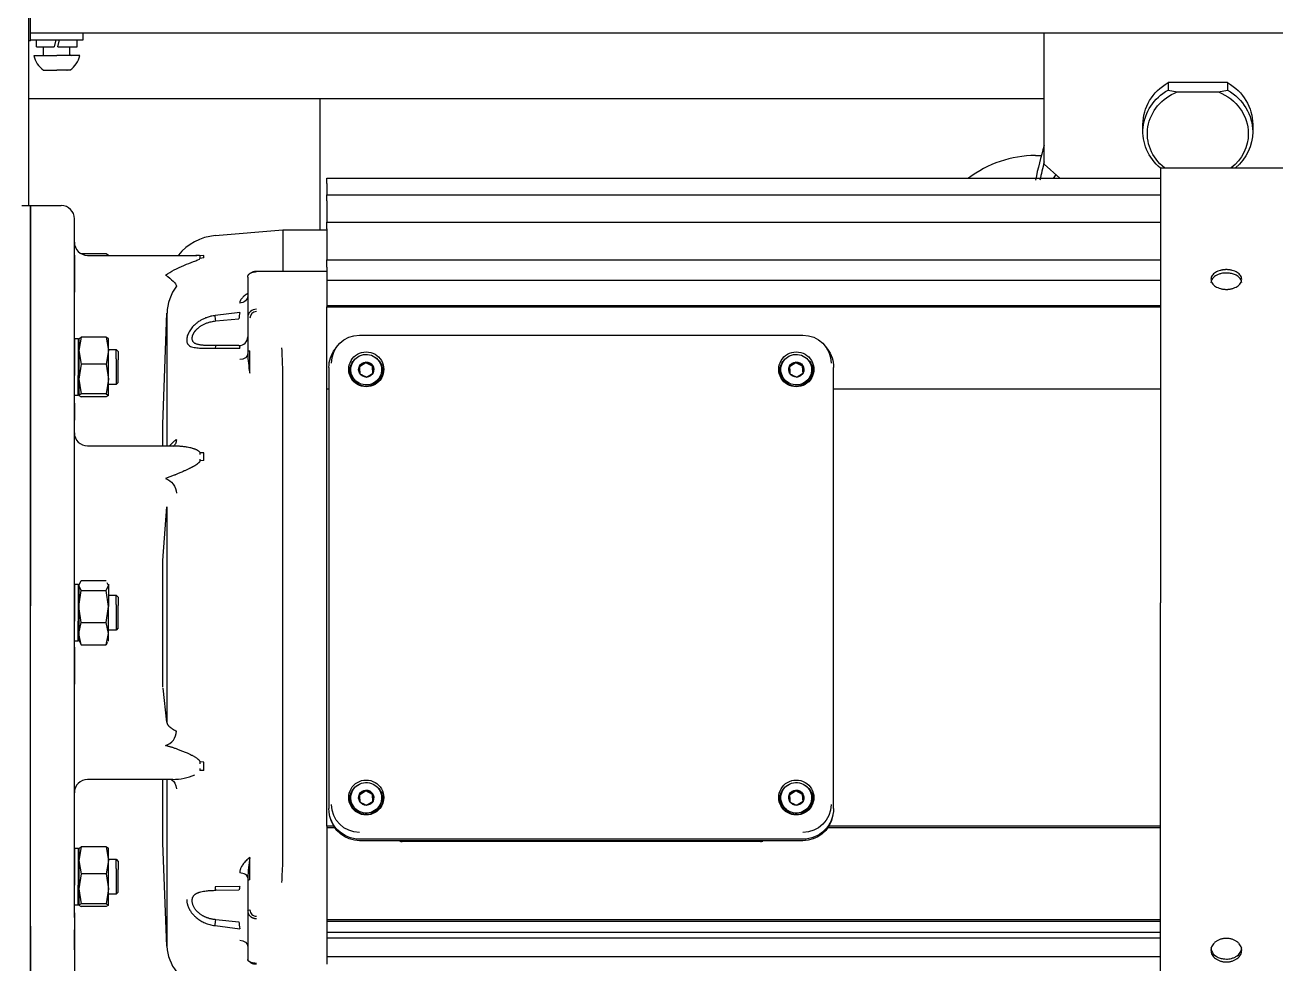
# Model space of a CAD drawing. Extents: x -599358 to 2865263, y -1062760 to 486533.
# Drawn here: x 1856124.1 to 1856572.1, y -666535 to -666198.5 of the extents above; entities that cross this region are included whole.
import ezdxf

# ---------------------------------------------------------------- set-up
doc = ezdxf.new("R2010")
doc.units = 0
for name, color, linetype in [('A-LIN-V', 9, 'Continuous'), ('EWHS5T6M-1', 7, 'Continuous'), ('EWHS5T6M-3', 7, 'Continuous'), ('FHSGH10105-主梁-06', 7, 'Continuous')]:
    doc.layers.add(name, color=color, linetype=linetype)

# ---------------------------------------------------------------- blocks, each defined once
blk = doc.blocks.new('G$C20E3758E-M')
at = {"layer": 'EWHS5T6M-1', "color": 3, "linetype": 'Continuous'}
for p, q in [((-1242.83, 2948.21), (-1242.83, 2978.13)), ((-1079.85, 2965.13), (-1078.5, 2965.13))]:
    blk.add_line(p, q, dxfattribs=at)
for centre, radius, start, end in [((-986.86, 2940.13), 94.99, 163.3144, 168.2406), ((-1079.85, 2940.13), 25, 90, 127.5886), ((-986.86, 2940.13), 93.99, 165.4857, 168.1137)]:
    blk.add_arc(centre, radius, start, end, dxfattribs=at)
at = {"layer": 'EWHS5T6M-3', "color": 3, "linetype": 'Continuous'}
for p, q in [((-1308.83, 2993.13), (-1308.83, 3019.63)), ((-1309.32, 3008.72), (-1309.32, 2953.71)), ((-1308.83, 2993.13), (-726.88, 2993.13)), ((-1308.83, 2991.53), (-1308.83, 2993.13)), ((-1296.83, 2991.53), (-1296.83, 2993.13)), ((-1077.85, 2963.18), (-1077.85, 2993.13)), ((-1308.83, 2991.29), (-1309.32, 2991.29)), ((-1308.83, 2991.29), (-1308.83, 2991.53)), ((-1308.83, 2991.53), (-1296.83, 2991.53)), ((-1307.48, 2989.93), (-1307.48, 2991.53)), ((-1303.03, 2991.53), (-1303.45, 2989.93)), ((-1302.63, 2989.93), (-1302.2, 2991.53)), ((-1298.18, 2989.93), (-1298.18, 2991.53)), ((-1308.08, 2987.93), (-1302.83, 2987.93)), ((-1307.48, 2989.93), (-1303.45, 2989.93)), ((-1305.83, 2988.18), (-1305.83, 2989.93)), ((-1297.58, 2987.93), (-1302.83, 2987.93)), ((-1302.63, 2989.93), (-1298.18, 2989.93)), ((-1299.83, 2988.18), (-1299.83, 2989.93)), ((-1305.83, 2984.63), (-1302.83, 2984.63)), ((-1299.83, 2984.63), (-1302.83, 2984.63)), ((-1300.52, 2984.63), (-1300.51, 2984.63)), ((-1036.07, 2981.76), (-1049.63, 2981.76)), ((-1049.63, 2981.76), (-1049.63, 2980.07)), ((-1036.07, 2981.76), (-1036.07, 2980.07)), ((-1049.63, 2980.07), (-1047.54, 2979.64)), ((-1047.54, 2979.64), (-1038.16, 2979.64)), ((-1038.16, 2979.64), (-1036.07, 2980.07)), ((-1055.35, 2970.55), (-1055.35, 2972.24)), ((-1030.35, 2972.24), (-1030.35, 2970.55)), ((-1077.85, 2963.18), (-1074.27, 2959.94)), ((-1051.35, 2962.31), (-1051.35, 2863.18)), ((-1051.35, 2962.31), (-964.86, 2962.31)), ((-1241.33, 2958.72), (-1241.33, 2959.94)), ((-1241.33, 2959.94), (-1051.35, 2959.94)), ((-1241.33, 2958.72), (-1241.33, 2956.19)), ((-1241.33, 2954.8), (-1241.33, 2956.19)), ((-1241.33, 2956.19), (-1051.35, 2956.19)), ((-1310.82, 2953.71), (-1308.83, 2953.71)), ((-1308.83, 2953.71), (-1308.83, 2862.43)), ((-1308.83, 2789.45), (-1308.83, 2953.71)), ((-1308.83, 2953.71), (-1301.83, 2953.71)), ((-1241.33, 2954.8), (-1241.33, 2949.94)), ((-1298.83, 2791.38), (-1298.83, 2950.71)), ((-1266.78, 2946.86), (-1251.33, 2948.21)), ((-1251.33, 2948.21), (-1251.33, 2938.75)), ((-1251.33, 2948.21), (-1241.33, 2948.21)), ((-1241.33, 2948.39), (-1241.33, 2949.94)), ((-1241.33, 2949.94), (-1051.35, 2949.94)), ((-1241.33, 2948.39), (-1241.33, 2941.35)), ((-1298.83, 2942.4), (-1298.83, 2933.94)), ((-1291.61, 2942.7), (-1297.19, 2942.7)), ((-1295.83, 2942.37), (-1270.96, 2942.37)), ((-1291.03, 2942.37), (-1291.61, 2942.7)), ((-1291.03, 2942.37), (-1291.03, 2942.4)), ((-1269.33, 2942.36), (-1270.23, 2942.23)), ((-1270.23, 2942.23), (-1270.23, 2941.63)), ((-1269.33, 2941.77), (-1270.23, 2941.63)), ((-1269.33, 2941.77), (-1269.33, 2942.35)), ((-1257.33, 2938.75), (-1241.33, 2938.75)), ((-1241.33, 2939.64), (-1241.33, 2941.35)), ((-1241.33, 2941.35), (-1051.35, 2941.35)), ((-1241.33, 2939.64), (-1241.33, 2938.75)), ((-1241.33, 2938.75), (-1241.33, 2938.66)), ((-1259.33, 2937.43), (-1259.33, 2928.18)), ((-1241.33, 2938.66), (-1241.33, 2930.63)), ((-1241.33, 2936.74), (-1051.35, 2936.74)), ((-1298.83, 2929.4), (-1298.83, 2933.94)), ((-1051.35, 2930.89), (-1241.33, 2930.89)), ((-1241.33, 2930.1), (-1241.33, 2930.63)), ((-1241.33, 2930.63), (-1051.35, 2930.63)), ((-1278.65, 2903.88), (-1277.73, 2929.16)), ((-1277.73, 2929.16), (-1277.73, 2898.93)), ((-1261.16, 2929.33), (-1266.78, 2928.63)), ((-1266.61, 2927.42), (-1261.33, 2927.93)), ((-1259.33, 2928.18), (-1259.33, 2920.75)), ((-1241.33, 2911.84), (-1241.33, 2930.1)), ((-1298.83, 2923.41), (-1298.83, 2914.96)), ((-1298.83, 2923.41), (-1298, 2923.41)), ((-1298, 2923.41), (-1298, 2914.96)), ((-1298, 2923.41), (-1297.83, 2922.71)), ((-1297.25, 2923.71), (-1297.83, 2920.64)), ((-1297.83, 2923.41), (-1297.83, 2920.64)), ((-1297.74, 2923.44), (-1297.25, 2923.71)), ((-1291.61, 2923.71), (-1297.25, 2923.71)), ((-1291.61, 2923.71), (-1291.03, 2920.64)), ((-1291.03, 2923.39), (-1291.61, 2923.71)), ((-1291.03, 2920.64), (-1291.03, 2923.41)), ((-1261.33, 2921.79), (-1266.61, 2921.79)), ((-1233.83, 2924.18), (-1132.84, 2924.18)), ((-1297.83, 2920.64), (-1297.83, 2914.17)), ((-1297.83, 2920.64), (-1297.25, 2917.57)), ((-1291.03, 2920.64), (-1291.61, 2917.57)), ((-1291.03, 2920.91), (-1289.33, 2920.91)), ((-1291.03, 2914.17), (-1291.03, 2920.64)), ((-1289.33, 2918.76), (-1289.33, 2920.91)), ((-1289.33, 2920.91), (-1288.83, 2920.41)), ((-1288.83, 2920.41), (-1288.83, 2918.53)), ((-1266.78, 2921.23), (-1261.16, 2921.24)), ((-1259.33, 2920.75), (-1259.33, 2919.97)), ((-1239.44, 2921), (-1238.97, 2921.62)), ((-1127.7, 2921.62), (-1127.24, 2921)), ((-1297.25, 2917.57), (-1297.83, 2914.17)), ((-1291.61, 2917.57), (-1297.25, 2917.57)), ((-1291.61, 2917.57), (-1291.03, 2914.17)), ((-1289.33, 2918.76), (-1289.33, 2912.91)), ((-1288.83, 2913.41), (-1288.83, 2918.53)), ((-1251.33, 2804.45), (-1251.33, 2916.24)), ((-1240.83, 2916.82), (-1240.83, 2816.22)), ((-1235.83, 2915.98), (-1235.83, 2916.3)), ((-1232.42, 2917.88), (-1233.88, 2916.94)), ((-1232.42, 2917.88), (-1232.42, 2918.06)), ((-1230.88, 2917.1), (-1232.42, 2917.88)), ((-1230.88, 2917.1), (-1230.88, 2917.27)), ((-1230.79, 2915.38), (-1230.88, 2917.1)), ((-1228.83, 2916.3), (-1228.83, 2915.98)), ((-1137.84, 2915.98), (-1137.84, 2916.3)), ((-1134.43, 2917.88), (-1135.89, 2916.94)), ((-1134.43, 2917.88), (-1134.43, 2918.06)), ((-1132.89, 2917.1), (-1134.43, 2917.88)), ((-1132.89, 2917.1), (-1132.89, 2917.27)), ((-1132.8, 2915.38), (-1132.89, 2917.1)), ((-1130.84, 2916.3), (-1130.84, 2915.98)), ((-1125.84, 2816.22), (-1125.84, 2916.82)), ((-1298.83, 2910.41), (-1298.83, 2914.96)), ((-1298, 2910.41), (-1298, 2914.96)), ((-1297.83, 2914.17), (-1297.25, 2910.76)), ((-1297.83, 2914.17), (-1297.83, 2910.44)), ((-1291.03, 2914.17), (-1291.61, 2910.76)), ((-1291.03, 2910.44), (-1291.03, 2914.17)), ((-1288.83, 2913.41), (-1289.33, 2912.91)), ((-1298, 2910.41), (-1298.83, 2910.41)), ((-1297.83, 2911.11), (-1298, 2910.41)), ((-1297.25, 2910.76), (-1297.83, 2910.44)), ((-1297.83, 2910.44), (-1297.25, 2910.11)), ((-1297.83, 2910.41), (-1297.83, 2910.44)), ((-1291.61, 2910.76), (-1297.25, 2910.76)), ((-1291.61, 2910.76), (-1291.03, 2910.44)), ((-1291.03, 2910.44), (-1291.61, 2910.11)), ((-1289.33, 2912.91), (-1291.03, 2912.91)), ((-1241.33, 2812.23), (-1241.33, 2911.84)), ((-1240.83, 2911.84), (-1241.33, 2911.84)), ((-1051.35, 2911.84), (-1125.84, 2911.84)), ((-1298.83, 2908.7), (-1298.83, 2904.79)), ((-1291.61, 2910.11), (-1297.25, 2910.11)), ((-1298.83, 2900.25), (-1298.83, 2904.79)), ((-1278.65, 2898.93), (-1278.65, 2903.88)), ((-1295.83, 2898.93), (-1275.41, 2898.93)), ((-1270.23, 2897.31), (-1270.24, 2896.94)), ((-1269.33, 2897.35), (-1270.23, 2897.31)), ((-1269.33, 2895.63), (-1269.33, 2897.35)), ((-1270.24, 2895.91), (-1270.23, 2895.54)), ((-1269.33, 2895.63), (-1270.23, 2895.54)), ((-1276.11, 2892.23), (-1278.04, 2891.49)), ((-1278.65, 2872.83), (-1277.73, 2885.06)), ((-1277.73, 2885.06), (-1277.73, 2835.94)), ((-1278.65, 2843.9), (-1278.65, 2872.83)), ((-1297.83, 2867.11), (-1297.25, 2868.24)), ((-1297.25, 2868.24), (-1291.61, 2868.24)), ((-1291.03, 2867.11), (-1291.34, 2867.73)), ((-1298.83, 2867.41), (-1298.83, 2858.95)), ((-1298.83, 2867.41), (-1298, 2867.41)), ((-1298, 2867.41), (-1298, 2858.95)), ((-1298, 2867.41), (-1297.83, 2866.71)), ((-1297.25, 2865.98), (-1297.83, 2867.11)), ((-1297.83, 2867.11), (-1297.83, 2862.31)), ((-1297.83, 2862.31), (-1297.25, 2865.98)), ((-1297.25, 2865.98), (-1291.61, 2865.98)), ((-1291.61, 2865.98), (-1291.03, 2867.11)), ((-1291.03, 2862.31), (-1291.61, 2865.98)), ((-1291.03, 2867.41), (-1291.03, 2867.11)), ((-1291.03, 2867.11), (-1291.03, 2862.31)), ((-1291.03, 2864.91), (-1289.33, 2864.91)), ((-1289.33, 2862.76), (-1289.33, 2864.91)), ((-1289.33, 2864.91), (-1288.83, 2864.41)), ((-1308.83, 2753.73), (-1308.83, 2862.43)), ((-1297.25, 2858.65), (-1297.83, 2862.31)), ((-1297.83, 2862.31), (-1297.83, 2856.12)), ((-1291.61, 2858.65), (-1291.03, 2862.31)), ((-1291.03, 2856.12), (-1291.03, 2862.31)), ((-1289.33, 2862.76), (-1289.33, 2856.91)), ((-1288.83, 2864.41), (-1288.83, 2862.53)), ((-1288.83, 2857.41), (-1288.83, 2862.53)), ((-1051.35, 2745.13), (-1051.35, 2863.18)), ((-1298.83, 2854.41), (-1298.83, 2858.95)), ((-1298, 2854.41), (-1298, 2858.95)), ((-1297.83, 2856.12), (-1297.25, 2858.65)), ((-1297.83, 2856.12), (-1297.83, 2854.41)), ((-1297.25, 2853.58), (-1297.83, 2856.12)), ((-1297.25, 2858.65), (-1291.61, 2858.65)), ((-1291.03, 2856.12), (-1291.61, 2858.65)), ((-1291.61, 2853.58), (-1291.03, 2856.12)), ((-1289.33, 2856.91), (-1291.03, 2856.91)), ((-1291.03, 2854.41), (-1291.03, 2856.12)), ((-1288.83, 2857.41), (-1289.33, 2856.91)), ((-1298, 2854.41), (-1298.83, 2854.41)), ((-1297.83, 2855.11), (-1298, 2854.41)), ((-1297.83, 2854.71), (-1297.25, 2853.58)), ((-1297.25, 2853.58), (-1291.61, 2853.58)), ((-1291.34, 2854.09), (-1291.61, 2853.58)), ((-1298.83, 2853.03), (-1298.83, 2844.57)), ((-1298.83, 2840.03), (-1298.83, 2844.57)), ((-1277.73, 2835.94), (-1278.63, 2843.72)), ((-1270.23, 2826.86), (-1270.24, 2826.46)), ((-1270.24, 2825.35), (-1270.23, 2824.95)), ((-1269.33, 2826.79), (-1270.23, 2826.86)), ((-1269.33, 2824.94), (-1270.23, 2824.95)), ((-1269.33, 2824.94), (-1269.33, 2826.79)), ((-1276.42, 2822.86), (-1295.83, 2822.86)), ((-1278.65, 2818.21), (-1278.65, 2822.86)), ((-1277.78, 2823.03), (-1277.73, 2822.6)), ((-1277.73, 2822.6), (-1277.73, 2801.27)), ((-1232.42, 2820.26), (-1233.88, 2819.32)), ((-1232.42, 2820.26), (-1232.42, 2820.44)), ((-1230.88, 2819.48), (-1232.42, 2820.26)), ((-1230.88, 2819.48), (-1230.88, 2819.66)), ((-1230.79, 2817.76), (-1230.88, 2819.48)), ((-1134.43, 2820.26), (-1135.89, 2819.32)), ((-1134.43, 2820.26), (-1134.43, 2820.44)), ((-1132.89, 2819.48), (-1134.43, 2820.26)), ((-1132.89, 2819.48), (-1132.89, 2819.66)), ((-1132.8, 2817.76), (-1132.89, 2819.48)), ((-1278.65, 2808.34), (-1278.65, 2818.21)), ((-1235.83, 2818.37), (-1235.83, 2818.68)), ((-1228.83, 2818.68), (-1228.83, 2818.37)), ((-1137.84, 2818.37), (-1137.84, 2818.68)), ((-1130.84, 2818.68), (-1130.84, 2818.37)), ((-1240.61, 2814.41), (-1240.69, 2814.83)), ((-1125.98, 2814.83), (-1126.07, 2814.41)), ((-1241.33, 2812.23), (-1241.33, 2811.88)), ((-1239.75, 2812.23), (-1241.33, 2812.23)), ((-1239.53, 2811.88), (-1241.33, 2811.88)), ((-1241.33, 2811.88), (-1241.33, 2791.6)), ((-1051.35, 2811.88), (-1127.15, 2811.88)), ((-1051.35, 2812.23), (-1126.92, 2812.23)), ((-1277.73, 2784.83), (-1278.65, 2808.34)), ((-1132.84, 2809.25), (-1233.83, 2809.25)), ((-1132.84, 2808.9), (-1233.83, 2808.9)), ((-1142.5, 2808.74), (-1224.18, 2808.74)), ((-1298.83, 2807.19), (-1298.83, 2798.74)), ((-1298.83, 2807.19), (-1298, 2807.19)), ((-1298, 2807.19), (-1298, 2798.74)), ((-1298, 2807.19), (-1297.83, 2806.49)), ((-1297.25, 2807.5), (-1297.83, 2804.42)), ((-1297.83, 2807.19), (-1297.83, 2804.42)), ((-1297.74, 2807.22), (-1297.25, 2807.5)), ((-1291.61, 2807.5), (-1297.25, 2807.5)), ((-1291.03, 2807.17), (-1291.61, 2807.5)), ((-1291.61, 2807.5), (-1291.03, 2804.42)), ((-1291.03, 2804.42), (-1291.03, 2807.19)), ((-1297.83, 2804.42), (-1297.25, 2801.35)), ((-1297.83, 2804.42), (-1297.83, 2797.95)), ((-1291.03, 2804.42), (-1291.61, 2801.35)), ((-1291.03, 2804.69), (-1289.33, 2804.69)), ((-1291.03, 2797.95), (-1291.03, 2804.42)), ((-1289.33, 2802.54), (-1289.33, 2804.69)), ((-1289.33, 2804.69), (-1288.83, 2804.19)), ((-1289.33, 2802.54), (-1289.33, 2796.7)), ((-1288.83, 2804.19), (-1288.83, 2802.31)), ((-1288.83, 2797.2), (-1288.83, 2802.31)), ((-1251.33, 2804.44), (-1251.33, 2804.45)), ((-1297.25, 2801.35), (-1297.83, 2797.95)), ((-1291.61, 2801.35), (-1297.25, 2801.35)), ((-1291.61, 2801.35), (-1291.03, 2797.95)), ((-1277.73, 2801.27), (-1277.73, 2784.83)), ((-1259.33, 2800.45), (-1259.33, 2799.72)), ((-1259.33, 2799.72), (-1259.33, 2792.88)), ((-1298.83, 2794.2), (-1298.83, 2798.74)), ((-1298, 2794.2), (-1298, 2798.74)), ((-1297.83, 2797.95), (-1297.25, 2794.55)), ((-1297.83, 2797.95), (-1297.83, 2794.22)), ((-1291.03, 2797.95), (-1291.61, 2794.55)), ((-1291.03, 2794.22), (-1291.03, 2797.95)), ((-1289.33, 2796.7), (-1291.03, 2796.7)), ((-1288.83, 2797.2), (-1289.33, 2796.7)), ((-1261.16, 2798.49), (-1266.78, 2798.38)), ((-1266.61, 2797.6), (-1261.33, 2797.68)), ((-1298, 2794.2), (-1298.83, 2794.2)), ((-1297.83, 2794.9), (-1298, 2794.2)), ((-1297.25, 2794.55), (-1297.83, 2794.22)), ((-1297.83, 2794.22), (-1297.25, 2793.89)), ((-1297.83, 2794.2), (-1297.83, 2794.22)), ((-1291.61, 2794.55), (-1297.25, 2794.55)), ((-1291.61, 2793.89), (-1297.25, 2793.89)), ((-1291.61, 2794.55), (-1291.03, 2794.22)), ((-1291.03, 2794.22), (-1291.61, 2793.89)), ((-1298.83, 2792.48), (-1298.83, 2788.57)), ((-1298.83, 2791.38), (-1298.83, 2756.73)), ((-1261.33, 2790.37), (-1266.61, 2790.88)), ((-1259.33, 2792.88), (-1259.33, 2781.84)), ((-1241.33, 2791.6), (-1241.33, 2790.9)), ((-1241.33, 2791.16), (-1241.33, 2780.94)), ((-1051.35, 2790.9), (-1241.33, 2790.9)), ((-1051.35, 2790.51), (-1241.33, 2790.51)), ((-1308.83, 2789.45), (-1308.83, 2753.73)), ((-1298.83, 2784.03), (-1298.83, 2788.57)), ((-1266.78, 2789.56), (-1261.16, 2788.85)), ((-1241.33, 2788.05), (-1051.35, 2788.05)), ((-1241.33, 2786.79), (-1051.35, 2786.79)), ((-1241.33, 2782.5), (-1051.35, 2782.5)), ((-1241.33, 2780.94), (-1241.33, 2780.78))]:
    blk.add_line(p, q, dxfattribs=at)
for centre, radius, start, end in [((-1302.83, 2989.09), 5.38, 192.4855, 236.0883), ((-1306.08, 2988.18), 0.25, 270, 0), ((-1299.58, 2988.18), 0.25, 180, 270), ((-1302.83, 2989.09), 5.38, 303.9117, 347.5145), ((-1301.83, 2950.71), 3, 0, 90), ((-1295.83, 2945.37), 3, 180, 270), ((-1265.74, 2934.91), 12, 95, 141.5339), ((-1266.43, 2928.73), 11.3, 144.0079, 177.8344), ((-1316.7, 2920.84), 50.53, 7.4867, 8.8757), ((-1208.82, 2922.12), 52.83, 172.1589, 173.6941), ((-1257.38, 2928.13), 1.95, 88.589, 178.5506), ((-1257.31, 2928.03), 1.52, 90.7749, 180.7566), ((-1261.33, 2923.79), 2, 269.9622, 359.9621), ((-1222.73, 2921.51), 36.64, 182.4106, 189.3696), ((-1862.76, 2923.29), 603.93, 359.2651, 359.74293), ((-1589.91, 2904.04), 338.8, 2.0647, 2.9141), ((-1251.22, 2916.24), 0.108, 178.9565, 182.8542), ((-1245.2, 2936.18), 22.17, 300.7093, 305.1809), ((-886.53, 2934.8), 347.8, 182.9143, 183.1986), ((-1222.23, 2936.27), 20.88, 240.7576, 245.5084), ((-887.97, 2934.72), 343.35, 182.9125, 183.2004), ((-1147.21, 2936.18), 22.17, 300.7093, 305.1809), ((-788.54, 2934.8), 347.8, 182.9143, 183.1986), ((-1124.24, 2936.27), 20.88, 240.7576, 245.5084), ((-789.98, 2934.72), 343.35, 182.9125, 183.2004), ((-1223.58, 2933.62), 20.89, 240.7592, 245.5068), ((-1243.57, 2933.69), 22.19, 300.7114, 305.1787), ((-1125.59, 2933.62), 20.89, 240.7592, 245.5068), ((-1145.58, 2933.69), 22.19, 300.7114, 305.1787), ((-1295.83, 2901.93), 3, 180, 270), ((-1279.02, 2833.92), 3.44, 286.5513, 359.1466), ((-1295.83, 2819.86), 3, 90, 180), ((-1276.38, 2835.54), 12.65, 269.7868, 293.4148), ((-1245.2, 2838.56), 22.17, 300.7093, 305.1809), ((-886.53, 2837.18), 347.8, 182.9143, 183.1986), ((-1222.23, 2838.65), 20.88, 240.7576, 245.5084), ((-887.97, 2837.1), 343.35, 182.9125, 183.2004), ((-1147.21, 2838.56), 22.17, 300.7093, 305.1809), ((-788.54, 2837.18), 347.8, 182.9143, 183.1986), ((-1124.24, 2838.65), 20.88, 240.7576, 245.5084), ((-789.98, 2837.1), 343.35, 182.9125, 183.2004), ((-1223.58, 2836), 20.89, 240.7592, 245.5068), ((-1243.57, 2836.07), 22.19, 300.7114, 305.1787), ((-1125.59, 2836), 20.89, 240.7592, 245.5068), ((-1145.58, 2836.07), 22.19, 300.7114, 305.1787), ((-1224.29, 2810.72), 1.99, 258.832, 273.3239), ((-1142.38, 2810.72), 1.99, 266.6752, 281.1689), ((-1216.53, 2798.58), 42.84, 171.2625, 177.4992), ((-2079.9, 2795.54), 821.09, 0.30865, 0.66611), ((-1471.82, 2811.31), 220.6, 356.89, 358.2177), ((-1264.41, 2798.5), 2.38, 182.9811, 202.2857), ((-1819.01, 2862.66), 557.05, 352.4592, 352.5971), ((-1257.37, 2793.17), 1.46, 181.5469, 271.5974), ((-1060.95, 2812.51), 201.6, 186.3031, 186.7393), ((-1267.63, 2785.27), 10.11, 182.5089, 218.1426), ((-1258.84, 2781.86), 0.486, 181.8362, 271.7254)]:
    blk.add_arc(centre, radius, start, end, dxfattribs=at)
at = {"layer": 'EWHS5T6M-3', "color": 3, "linetype": 'Continuous', "extrusion": (0, 0, -1)}
for centre, major_axis, ratio, start_param, end_param in [((-1042.85, 2972.24), (12.5, 0), 0.906308, 3.141593, 4.138876), ((-1042.85, 2972.24), (12.5, 0), 0.906308, 5.285902, 6.283185), ((-1042.85, 2970.55), (12.5, 0), 0.906308, 2.318559, 4.138876), ((-1042.85, 2970.13), (11.5, 0), 0.906308, 2.292842, 4.292278), ((-1042.85, 2970.13), (-11.5, 0), 0.906308, 1.990908, 3.141593), ((-1042.85, 2970.55), (-12.5, 0), 0.906308, 2.144309, 3.141593), ((-1042.85, 2970.13), (11.5, 0), 0.906308, 0, 0.84875), ((-1042.85, 2970.55), (12.5, 0), 0.906308, 0, 0.814997), ((-1117.84, 2984.52), (-50, 0), 0.906308, 3.692209, 3.714995), ((-1278.04, 2936.96), (2.42, -1.77), 0.246907, 4.534324, 6.060506), ((-1233.83, 2917.79), (6.42, 0), 0.996195, 3.141593, 4.712389), ((-1132.84, 2917.79), (6.42, 0), 0.996195, 4.712389, 6.283185), ((-1261.33, 2919.97), (-2, 0), 0.692826, 3.141565, 4.625123), ((-1233.83, 2916.82), (-7, 0), 0.996195, 0, 0.642281), ((-1232.33, 2916.38), (4, 0), 0.996195, 1.570796, 4.712389), ((-1232.33, 2915.98), (3.76, 0), 0.996195, 2.540562, 4.159734), ((-1232.33, 2916.3), (3.5, 0), 0.996195, 1.517654, 4.659247), ((-1232.33, 2916.3), (-3.5, 0), 0.996195, 1.517654, 4.659247), ((-1232.33, 2916.38), (-4, 0), 0.996195, 1.570796, 4.712389), ((-1232.33, 2915.98), (-3.76, 0), 0.996195, 2.123451, 3.742624), ((-1134.34, 2916.38), (4, 0), 0.996195, 1.570796, 4.712389), ((-1134.34, 2915.98), (3.76, 0), 0.996195, 2.540562, 4.159734), ((-1134.34, 2916.3), (3.5, 0), 0.996195, 1.517654, 4.659247), ((-1134.34, 2916.3), (-3.5, 0), 0.996195, 1.517654, 4.659247), ((-1134.34, 2916.38), (-4, 0), 0.996195, 1.570796, 4.712389), ((-1134.34, 2915.98), (-3.76, 0), 0.996195, 2.123451, 3.742624), ((-1132.84, 2916.82), (7, 0), 0.996195, 5.640904, 6.283185), ((-1232.33, 2915.98), (3.5, 0), 0.996195, 1.517654, 3.141593), ((-1232.33, 2916.33), (1.73, 0), 0.996195, 2.564851, 3.612049), ((-1232.33, 2916.33), (-1.73, 0), 0.996195, 0.470456, 1.517654), ((-1232.33, 2916.33), (-1.73, 0), 0.996195, 1.517654, 2.564851), ((-1232.33, 2915.98), (-3.5, 0), 0.996195, 3.141593, 4.659247), ((-1232.33, 2916.33), (-1.73, 0), 0.996195, 2.564851, 3.612049), ((-1134.34, 2915.98), (3.5, 0), 0.996195, 1.517654, 3.141593), ((-1134.34, 2916.33), (1.73, 0), 0.996195, 2.564851, 3.612049), ((-1134.34, 2916.33), (-1.73, 0), 0.996195, 0.470456, 1.517654), ((-1134.34, 2916.33), (-1.73, 0), 0.996195, 1.517654, 2.564851), ((-1134.34, 2915.98), (-3.5, 0), 0.996195, 3.141593, 4.659247), ((-1134.34, 2916.33), (-1.73, 0), 0.996195, 2.564851, 3.612049), ((-1232.33, 2916.33), (1.73, 0), 0.996195, 1.517654, 2.564851), ((-1232.33, 2916.33), (1.73, 0), 0.996195, 0.470456, 1.517654), ((-1134.34, 2916.33), (1.73, 0), 0.996195, 1.517654, 2.564851), ((-1134.34, 2916.33), (1.73, 0), 0.996195, 0.470456, 1.517654), ((-1278.04, 2888.83), (1.66, -2.5), 0.728317, 3.880999, 5.407181), ((-1278.04, 2820.13), (-1.19, -2.75), 0.783089, 3.209194, 4.163104), ((-1232.33, 2818.76), (4, 0), 0.996195, 1.570796, 4.712389), ((-1232.33, 2818.68), (3.5, 0), 0.996195, 1.517654, 4.659247), ((-1232.33, 2818.68), (-3.5, 0), 0.996195, 1.517654, 4.659247), ((-1232.33, 2818.76), (-4, 0), 0.996195, 1.570796, 4.712389), ((-1134.34, 2818.76), (4, 0), 0.996195, 1.570796, 4.712389), ((-1134.34, 2818.68), (3.5, 0), 0.996195, 1.517654, 4.659247), ((-1134.34, 2818.68), (-3.5, 0), 0.996195, 1.517654, 4.659247), ((-1134.34, 2818.76), (-4, 0), 0.996195, 1.570796, 4.712389), ((-1232.33, 2818.37), (3.76, 0), 0.996195, 2.540562, 4.159734), ((-1232.33, 2818.72), (1.73, 0), 0.996195, 2.564851, 3.612049), ((-1232.33, 2818.72), (-1.73, 0), 0.996195, 0.470456, 1.517654), ((-1232.33, 2818.72), (-1.73, 0), 0.996195, 1.517654, 2.564851), ((-1232.33, 2818.72), (-1.73, 0), 0.996195, 2.564851, 3.612049), ((-1232.33, 2818.37), (-3.76, 0), 0.996195, 2.123451, 3.742624), ((-1134.34, 2818.37), (3.76, 0), 0.996195, 2.540562, 4.159734), ((-1134.34, 2818.72), (1.73, 0), 0.996195, 2.564851, 3.612049), ((-1134.34, 2818.72), (-1.73, 0), 0.996195, 0.470456, 1.517654), ((-1134.34, 2818.72), (-1.73, 0), 0.996195, 1.517654, 2.564851), ((-1134.34, 2818.72), (-1.73, 0), 0.996195, 2.564851, 3.612049), ((-1134.34, 2818.37), (-3.76, 0), 0.996195, 2.123451, 3.742624), ((-1233.83, 2816.22), (-7, 0), 0.996195, 4.712389, 6.283185), ((-1233.83, 2817.18), (-6.42, 0), 0.996195, 4.712389, 6.283185), ((-1232.33, 2818.37), (3.5, 0), 0.996195, 1.517654, 3.141593), ((-1232.33, 2818.72), (1.73, 0), 0.996195, 1.517654, 2.564851), ((-1232.33, 2818.72), (1.73, 0), 0.996195, 0.470456, 1.517654), ((-1232.33, 2818.37), (-3.5, 0), 0.996195, 3.141593, 4.659247), ((-1134.34, 2818.37), (3.5, 0), 0.996195, 1.517654, 3.141593), ((-1134.34, 2818.72), (1.73, 0), 0.996195, 1.517654, 2.564851), ((-1134.34, 2818.72), (1.73, 0), 0.996195, 0.470456, 1.517654), ((-1134.34, 2818.37), (-3.5, 0), 0.996195, 3.141593, 4.659247), ((-1132.84, 2817.18), (-6.42, 0), 0.996195, 3.141593, 4.712389), ((-1132.84, 2816.22), (7, 0), 0.996195, 6.283185, 7.853982), ((-1233.83, 2815.78), (6.91, 0), 0.996195, 1.570796, 2.940732), ((-1132.84, 2815.78), (6.91, 0), 0.996195, 0.20086, 1.570796), ((-1258.83, 2792.88), (0.5, 0), 0.5, 3.141593, 4.712389), ((-1261.33, 2784.77), (-2, 0), 0.721105, 1.658063, 3.14162)]:
    blk.add_ellipse(centre, major_axis=major_axis, ratio=ratio, start_param=start_param, end_param=end_param, dxfattribs=at)
at = {"layer": 'EWHS5T6M-3', "color": 3, "linetype": 'Continuous'}
for points, degree, knots in [([(-1278.04, 2937.87), (-1277.44, 2938.27), (-1276.78, 2938.67), (-1275.36, 2939.43), (-1274.63, 2939.77), (-1273.13, 2940.41), (-1272.36, 2940.7), (-1271.3, 2941.09), (-1270.96, 2941.21), (-1270.41, 2941.44), (-1270.21, 2941.55), (-1270.23, 2941.63)], 3, [0, 0, 0, 0, 0.25, 0.25, 0.5, 0.5, 0.75, 0.75, 0.875, 0.875, 1, 1, 1, 1]), ([(-1270.23, 2942.23), (-1270.21, 2942.29), (-1270.33, 2942.33), (-1270.59, 2942.36), (-1270.69, 2942.37), (-1270.91, 2942.37), (-1271.03, 2942.37), (-1271.15, 2942.37)], 3, [0, 0, 0, 0, 0.125, 0.125, 0.1875, 0.1875, 0.25, 0.25, 0.25, 0.25]), ([(-1036.35, 2939.11), (-1036.42, 2939.11), (-1036.55, 2939.11), (-1036.74, 2939.1), (-1036.94, 2939.08), (-1037.13, 2939.06), (-1037.32, 2939.03), (-1037.51, 2938.99), (-1037.84, 2938.91), (-1038.31, 2938.76), (-1038.84, 2938.48), (-1039.28, 2938.15), (-1039.6, 2937.77), (-1039.81, 2937.35), (-1039.87, 2936.91), (-1039.81, 2936.46), (-1039.61, 2936.03), (-1039.28, 2935.63), (-1038.84, 2935.28), (-1038.31, 2934.99), (-1037.8, 2934.81), (-1037.37, 2934.71), (-1037.04, 2934.65), (-1036.7, 2934.62), (-1036.47, 2934.61), (-1036.35, 2934.61)], 3, [0, 0, 0, 0, 0.017969, 0.035808, 0.053574, 0.071324, 0.089115, 0.107004, 0.125048, 0.18751, 0.2499, 0.312443, 0.374783, 0.437331, 0.499754, 0.56222, 0.624775, 0.687117, 0.749694, 0.81201, 0.874549, 0.905951, 0.937122, 0.96837, 1, 1, 1, 1]), ([(-1036.35, 2934.61), (-1036.3, 2934.61), (-1036.18, 2934.61), (-1036.01, 2934.62), (-1035.84, 2934.64), (-1035.61, 2934.66), (-1035.33, 2934.71), (-1035.01, 2934.79), (-1034.7, 2934.88), (-1034.31, 2935.04), (-1033.86, 2935.28), (-1033.42, 2935.63), (-1033.1, 2936.03), (-1032.9, 2936.46), (-1032.83, 2936.9), (-1032.9, 2937.34), (-1033.1, 2937.76), (-1033.42, 2938.15), (-1033.86, 2938.48), (-1034.39, 2938.76), (-1034.9, 2938.92), (-1035.33, 2939.02), (-1035.67, 2939.07), (-1036.01, 2939.1), (-1036.24, 2939.11), (-1036.35, 2939.11)], 3, [0, 0, 0, 0, 0.015617, 0.031217, 0.046838, 0.062519, 0.093859, 0.125183, 0.156348, 0.187563, 0.250185, 0.312521, 0.375062, 0.437522, 0.499933, 0.562494, 0.624855, 0.687415, 0.749875, 0.812345, 0.87492, 0.906097, 0.937303, 0.968653, 1, 1, 1, 1]), ([(-1259.33, 2937.43), (-1259.33, 2937.46), (-1259.33, 2937.52), (-1259.31, 2937.6), (-1259.29, 2937.68), (-1259.26, 2937.76), (-1259.23, 2937.83), (-1259.18, 2937.9), (-1259.13, 2937.97), (-1259.08, 2938.04), (-1259.01, 2938.1), (-1258.95, 2938.16), (-1258.88, 2938.22), (-1258.8, 2938.27), (-1258.72, 2938.32), (-1258.64, 2938.37), (-1258.56, 2938.41), (-1258.47, 2938.45), (-1258.39, 2938.48), (-1258.3, 2938.52), (-1258.21, 2938.54), (-1258.12, 2938.57), (-1258.03, 2938.59), (-1257.94, 2938.61), (-1257.85, 2938.62), (-1257.76, 2938.63), (-1257.67, 2938.64), (-1257.58, 2938.65), (-1257.5, 2938.65), (-1257.41, 2938.66), (-1257.36, 2938.66), (-1257.33, 2938.66)], 3, [0, 0, 0, 0, 0.043815, 0.086945, 0.129389, 0.171151, 0.212229, 0.252628, 0.292346, 0.331388, 0.369753, 0.407445, 0.444466, 0.480818, 0.516503, 0.551525, 0.585887, 0.619591, 0.652642, 0.685043, 0.716798, 0.747913, 0.778391, 0.808237, 0.837458, 0.866059, 0.894046, 0.921426, 0.948207, 0.974395, 1, 1, 1, 1]), ([(-1036.35, 2938.34), (-1036.53, 2938.34), (-1036.93, 2938.33), (-1037.55, 2938.23), (-1038.22, 2938.03), (-1039.04, 2937.63), (-1039.7, 2936.98), (-1039.85, 2936.39), (-1039.85, 2936.14), (-1039.85, 2936.14)], 3, [0, 0, 0, 0, 0.0498308, 0.1081871, 0.1750598, 0.2504376, 0.3920247, 0.4999332, 0.5001595, 0.5001595, 0.5001595, 0.5001595]), ([(-1032.85, 2936.14), (-1032.85, 2936.39), (-1033.01, 2936.97), (-1033.71, 2937.68), (-1034.68, 2938.11), (-1035.55, 2938.31), (-1036.1, 2938.33), (-1036.35, 2938.34)], 3, [0.500163, 0.500163, 0.500163, 0.500163, 0.6080037, 0.7495025, 0.8480688, 0.931583, 1, 1, 1, 1]), ([(-1259.34, 2933.66), (-1259.46, 2933.58), (-1259.86, 2933.31), (-1260.32, 2932.95), (-1260.66, 2932.59), (-1260.83, 2932.37), (-1260.95, 2932.18), (-1261.04, 2932), (-1261.11, 2931.82), (-1261.15, 2931.65), (-1261.15, 2931.53), (-1261.16, 2931.48)], 3, [0.1382956, 0.1382956, 0.1382956, 0.1382956, 0.2500172, 0.4998753, 0.6030875, 0.6772768, 0.7499776, 0.8148651, 0.874988, 0.9374957, 1, 1, 1, 1]), ([(-1259.33, 2933.13), (-1259.33, 2932.76), (-1259.51, 2932.33), (-1260.21, 2931.69), (-1260.71, 2931.51), (-1261.16, 2931.48)], 3, [0, 0, 0, 0, 0.5, 0.5, 1, 1, 1, 1]), ([(-1266.78, 2928.63), (-1267.09, 2928.59), (-1267.69, 2928.49), (-1268.54, 2928.25), (-1269.32, 2927.94), (-1270.03, 2927.58), (-1270.67, 2927.16), (-1271.38, 2926.6), (-1272.1, 2925.84), (-1272.73, 2924.89), (-1273.14, 2923.93), (-1273.29, 2922.98), (-1273.11, 2922.13), (-1272.42, 2921.55), (-1271.35, 2921.31), (-1270.03, 2921.21), (-1268.52, 2921.22), (-1267.38, 2921.23), (-1266.78, 2921.23)], 3, [0, 0, 0, 0, 0.046911, 0.091358, 0.133588, 0.173887, 0.212578, 0.250021, 0.313574, 0.374949, 0.43869, 0.499966, 0.579793, 0.660027, 0.750395, 0.825815, 0.908239, 1, 1, 1, 1]), ([(-1271.99, 2923.42), (-1271.98, 2923.47), (-1271.98, 2923.55), (-1271.97, 2923.68), (-1271.95, 2923.82), (-1271.92, 2923.95), (-1271.88, 2924.09), (-1271.83, 2924.23), (-1271.77, 2924.37), (-1271.71, 2924.5), (-1271.63, 2924.64), (-1271.55, 2924.78), (-1271.46, 2924.92), (-1271.36, 2925.06), (-1271.25, 2925.19), (-1271.13, 2925.33), (-1271, 2925.47), (-1270.87, 2925.6), (-1270.72, 2925.73), (-1270.57, 2925.86), (-1270.41, 2925.99), (-1270.13, 2926.2), (-1269.72, 2926.47), (-1269.14, 2926.77), (-1268.45, 2927.05), (-1267.6, 2927.28), (-1266.96, 2927.37), (-1266.61, 2927.42)], 3, [0, 0, 0, 0, 0.025288, 0.050219, 0.074845, 0.099219, 0.123396, 0.147433, 0.171387, 0.195316, 0.219278, 0.243332, 0.267533, 0.291939, 0.316604, 0.341581, 0.366922, 0.392675, 0.418887, 0.445603, 0.472864, 0.500709, 0.581938, 0.664866, 0.750426, 0.865857, 1, 1, 1, 1]), ([(-1266.61, 2921.79), (-1266.71, 2921.79), (-1266.92, 2921.79), (-1267.22, 2921.79), (-1267.52, 2921.79), (-1267.8, 2921.79), (-1268.08, 2921.8), (-1268.36, 2921.8), (-1268.62, 2921.81), (-1268.87, 2921.82), (-1269.12, 2921.83), (-1269.36, 2921.85), (-1269.59, 2921.87), (-1269.82, 2921.89), (-1270.03, 2921.92), (-1270.29, 2921.95), (-1270.57, 2922.01), (-1270.87, 2922.09), (-1271.13, 2922.19), (-1271.36, 2922.3), (-1271.55, 2922.43), (-1271.71, 2922.58), (-1271.83, 2922.76), (-1271.92, 2922.96), (-1271.98, 2923.18), (-1271.98, 2923.34), (-1271.99, 2923.42)], 3, [0, 0, 0, 0, 0.039878, 0.078912, 0.117144, 0.154619, 0.191384, 0.227489, 0.262988, 0.297935, 0.332389, 0.366411, 0.400064, 0.433413, 0.466526, 0.499471, 0.55456, 0.607472, 0.65855, 0.708176, 0.756766, 0.804764, 0.852628, 0.900824, 0.949803, 1, 1, 1, 1]), ([(-1261.33, 2921.79), (-1261.32, 2921.79), (-1261.31, 2921.8), (-1261.3, 2921.79), (-1261.28, 2921.77), (-1261.27, 2921.75), (-1261.25, 2921.72), (-1261.24, 2921.68), (-1261.23, 2921.64), (-1261.22, 2921.6), (-1261.21, 2921.55), (-1261.2, 2921.5), (-1261.19, 2921.45), (-1261.18, 2921.39), (-1261.17, 2921.34), (-1261.16, 2921.29), (-1261.16, 2921.25), (-1261.16, 2921.24)], 3, [0, 0, 0, 0, 0.087736, 0.172459, 0.254169, 0.332866, 0.408552, 0.481226, 0.550891, 0.617546, 0.681193, 0.741833, 0.799468, 0.8541, 0.905731, 0.954363, 1, 1, 1, 1]), ([(-1259.33, 2920.75), (-1259.33, 2920.71), (-1259.28, 2920.66), (-1259.09, 2920.6), (-1258.96, 2920.58), (-1258.83, 2920.58)], 3, [0, 0, 0, 0, 0.5, 0.5, 1, 1, 1, 1]), ([(-1275.58, 2900.34), (-1275.64, 2900.3), (-1275.78, 2900.21), (-1275.97, 2900.08), (-1276.15, 2899.94), (-1276.33, 2899.8), (-1276.5, 2899.65), (-1276.65, 2899.5), (-1276.8, 2899.35), (-1276.94, 2899.19), (-1277.06, 2899.05), (-1277.13, 2898.97), (-1277.15, 2898.93)], 3, [0, 0, 0, 0, 0.0512179, 0.1029462, 0.155185, 0.2079344, 0.2611942, 0.3149645, 0.3692452, 0.4240363, 0.4793377, 0.5145566, 0.5145566, 0.5145566, 0.5145566]), ([(-1275.58, 2900.34), (-1275.59, 2900.01), (-1275.67, 2899.7), (-1275.93, 2899.16), (-1276.11, 2898.94), (-1276.34, 2898.78)], 3, [0, 0, 0, 0, 0.25, 0.25, 0.5, 0.5, 0.5, 0.5]), ([(-1275.44, 2898.93), (-1275.34, 2898.93), (-1275.12, 2898.92), (-1274.77, 2898.9), (-1274.38, 2898.87), (-1273.85, 2898.81), (-1273.23, 2898.72), (-1272.61, 2898.59), (-1272.2, 2898.49), (-1271.89, 2898.4), (-1271.63, 2898.32), (-1271.38, 2898.23), (-1271.14, 2898.13), (-1270.94, 2898.03), (-1270.76, 2897.93), (-1270.6, 2897.83), (-1270.47, 2897.73), (-1270.37, 2897.63), (-1270.3, 2897.52), (-1270.24, 2897.42), (-1270.23, 2897.35), (-1270.23, 2897.31)], 3, [0.3257543, 0.3257543, 0.3257543, 0.3257543, 0.3613853, 0.4062751, 0.4527727, 0.500881, 0.5992214, 0.6735374, 0.723826, 0.7500871, 0.7851314, 0.8174815, 0.8471724, 0.87425, 0.8987742, 0.9208263, 0.9405178, 0.9580058, 0.9735141, 0.9873631, 1, 1, 1, 1]), ([(-1270.23, 2895.54), (-1270.23, 2895.52), (-1270.23, 2895.48), (-1270.24, 2895.43), (-1270.27, 2895.37), (-1270.3, 2895.3), (-1270.35, 2895.24), (-1270.4, 2895.17), (-1270.46, 2895.1), (-1270.54, 2895.03), (-1270.62, 2894.96), (-1270.71, 2894.88), (-1270.82, 2894.8), (-1270.93, 2894.72), (-1271.05, 2894.63), (-1271.18, 2894.55), (-1271.33, 2894.46), (-1271.48, 2894.37), (-1271.64, 2894.27), (-1271.81, 2894.18), (-1272, 2894.08), (-1272.19, 2893.98), (-1272.39, 2893.88), (-1272.74, 2893.71), (-1273.22, 2893.48), (-1273.8, 2893.21), (-1274.31, 2892.98), (-1274.77, 2892.78), (-1275.16, 2892.61), (-1275.48, 2892.48), (-1275.75, 2892.37), (-1275.95, 2892.29), (-1276.06, 2892.25), (-1276.11, 2892.23)], 3, [0, 0, 0, 0, 0.008829, 0.018136, 0.028111, 0.038907, 0.050647, 0.063425, 0.077315, 0.092374, 0.108648, 0.126171, 0.144972, 0.165074, 0.186496, 0.209254, 0.233361, 0.258828, 0.285663, 0.313875, 0.343471, 0.374456, 0.406836, 0.440615, 0.542663, 0.634738, 0.71684, 0.788967, 0.85112, 0.9033, 0.945505, 0.977738, 1, 1, 1, 1]), ([(-1275.58, 2833.87), (-1275.64, 2833.9), (-1275.78, 2833.97), (-1275.97, 2834.06), (-1276.15, 2834.16), (-1276.33, 2834.27), (-1276.5, 2834.37), (-1276.65, 2834.48), (-1276.8, 2834.59), (-1276.94, 2834.7), (-1277.08, 2834.82), (-1277.2, 2834.93), (-1277.3, 2835.05), (-1277.4, 2835.17), (-1277.49, 2835.3), (-1277.56, 2835.42), (-1277.62, 2835.55), (-1277.67, 2835.68), (-1277.71, 2835.81), (-1277.72, 2835.89), (-1277.73, 2835.94)], 3, [0, 0, 0, 0, 0.051218, 0.102946, 0.155185, 0.207934, 0.261194, 0.314965, 0.369245, 0.424036, 0.479338, 0.535149, 0.591471, 0.648303, 0.705645, 0.763497, 0.821858, 0.880729, 0.94011, 1, 1, 1, 1]), ([(-1278.04, 2830.62), (-1277.96, 2830.61), (-1277.81, 2830.58), (-1277.57, 2830.52), (-1277.32, 2830.45), (-1277.06, 2830.38), (-1276.77, 2830.29), (-1276.48, 2830.2), (-1276.16, 2830.09), (-1275.84, 2829.98), (-1275.5, 2829.85), (-1275.14, 2829.72), (-1274.77, 2829.57), (-1274.38, 2829.42), (-1273.85, 2829.2), (-1273.23, 2828.94), (-1272.61, 2828.66), (-1272.2, 2828.46), (-1271.89, 2828.31), (-1271.63, 2828.18), (-1271.38, 2828.03), (-1271.14, 2827.88), (-1270.94, 2827.74), (-1270.76, 2827.6), (-1270.6, 2827.47), (-1270.47, 2827.34), (-1270.37, 2827.21), (-1270.3, 2827.09), (-1270.24, 2826.98), (-1270.23, 2826.9), (-1270.23, 2826.86)], 3, [0, 0, 0, 0, 0.029067, 0.059684, 0.091862, 0.125608, 0.160931, 0.197836, 0.23633, 0.276416, 0.3181, 0.361385, 0.406275, 0.452773, 0.500881, 0.599221, 0.673537, 0.723826, 0.750087, 0.785131, 0.817481, 0.847172, 0.87425, 0.898774, 0.920826, 0.940518, 0.958006, 0.973514, 0.987363, 1, 1, 1, 1]), ([(-1258.87, 2805.09), (-1259.02, 2804.97), (-1259.3, 2804.72), (-1259.84, 2804.21), (-1260.32, 2803.68), (-1260.66, 2803.17), (-1260.83, 2802.86), (-1260.95, 2802.59), (-1261.04, 2802.33), (-1261.11, 2802.07), (-1261.15, 2801.82), (-1261.15, 2801.65), (-1261.16, 2801.56)], 3, [0, 0, 0, 0, 0.125011, 0.250017, 0.499875, 0.603087, 0.677277, 0.749978, 0.814865, 0.874988, 0.937496, 1, 1, 1, 1]), ([(-1259.33, 2800.45), (-1259.33, 2800.7), (-1259.51, 2800.99), (-1260.21, 2801.42), (-1260.71, 2801.54), (-1261.16, 2801.56)], 3, [0, 0, 0, 0, 0.5, 0.5, 1, 1, 1, 1]), ([(-1258.83, 2799.97), (-1258.96, 2799.97), (-1259.09, 2799.94), (-1259.28, 2799.85), (-1259.33, 2799.78), (-1259.33, 2799.72)], 3, [0, 0, 0, 0, 0.5, 0.5, 1, 1, 1, 1]), ([(-1271.99, 2795.23), (-1271.98, 2795.28), (-1271.98, 2795.38), (-1271.97, 2795.53), (-1271.95, 2795.67), (-1271.92, 2795.8), (-1271.88, 2795.93), (-1271.83, 2796.05), (-1271.77, 2796.16), (-1271.71, 2796.27), (-1271.63, 2796.38), (-1271.55, 2796.48), (-1271.46, 2796.57), (-1271.36, 2796.66), (-1271.25, 2796.74), (-1271.13, 2796.82), (-1271, 2796.9), (-1270.87, 2796.97), (-1270.72, 2797.03), (-1270.57, 2797.09), (-1270.41, 2797.15), (-1270.13, 2797.24), (-1269.72, 2797.34), (-1269.14, 2797.44), (-1268.45, 2797.52), (-1267.6, 2797.57), (-1266.96, 2797.59), (-1266.61, 2797.6)], 3, [0, 0, 0, 0, 0.025288, 0.050219, 0.074845, 0.099219, 0.123396, 0.147433, 0.171387, 0.195316, 0.219278, 0.243332, 0.267533, 0.291939, 0.316604, 0.341581, 0.366922, 0.392675, 0.418887, 0.445603, 0.472864, 0.500709, 0.581938, 0.664866, 0.750426, 0.865857, 1, 1, 1, 1]), ([(-1261.16, 2798.49), (-1261.16, 2798.46), (-1261.17, 2798.39), (-1261.18, 2798.28), (-1261.2, 2798.17), (-1261.21, 2798.07), (-1261.23, 2797.96), (-1261.25, 2797.87), (-1261.28, 2797.79), (-1261.3, 2797.72), (-1261.32, 2797.69), (-1261.33, 2797.68)], 3, [0, 0, 0, 0, 0.077735, 0.163795, 0.258193, 0.360935, 0.47203, 0.591481, 0.719291, 0.855464, 1, 1, 1, 1]), ([(-1273.24, 2795.51), (-1273.23, 2795.45), (-1273.23, 2795.33), (-1273.22, 2795.15), (-1273.2, 2794.97), (-1273.17, 2794.78), (-1273.14, 2794.6), (-1273.09, 2794.41), (-1273.04, 2794.22), (-1272.97, 2794.03), (-1272.9, 2793.84), (-1272.82, 2793.65), (-1272.72, 2793.46), (-1272.62, 2793.27), (-1272.51, 2793.07), (-1272.39, 2792.88), (-1272.26, 2792.69), (-1272.11, 2792.49), (-1271.96, 2792.3), (-1271.8, 2792.11), (-1271.62, 2791.92), (-1271.44, 2791.73), (-1271.19, 2791.49), (-1270.87, 2791.22), (-1270.47, 2790.92), (-1270.04, 2790.64), (-1269.58, 2790.39), (-1269.08, 2790.16), (-1268.55, 2789.96), (-1267.99, 2789.79), (-1267.4, 2789.65), (-1266.99, 2789.59), (-1266.78, 2789.56)], 3, [0, 0, 0, 0, 0.023596, 0.046848, 0.069813, 0.092549, 0.115115, 0.137574, 0.159988, 0.182418, 0.204926, 0.227574, 0.250421, 0.273525, 0.296943, 0.320728, 0.344931, 0.369601, 0.394784, 0.420522, 0.446855, 0.473821, 0.501454, 0.550477, 0.600634, 0.652145, 0.705215, 0.760032, 0.81677, 0.875584, 0.936618, 1, 1, 1, 1]), ([(-1266.61, 2790.88), (-1266.71, 2790.9), (-1266.92, 2790.92), (-1267.22, 2790.97), (-1267.52, 2791.03), (-1267.8, 2791.09), (-1268.08, 2791.17), (-1268.36, 2791.25), (-1268.62, 2791.34), (-1268.87, 2791.45), (-1269.12, 2791.56), (-1269.36, 2791.67), (-1269.59, 2791.8), (-1269.82, 2791.94), (-1270.03, 2792.08), (-1270.29, 2792.27), (-1270.57, 2792.5), (-1270.87, 2792.78), (-1271.13, 2793.07), (-1271.36, 2793.37), (-1271.55, 2793.68), (-1271.71, 2793.99), (-1271.83, 2794.3), (-1271.92, 2794.61), (-1271.98, 2794.93), (-1271.98, 2795.13), (-1271.99, 2795.23)], 3, [0, 0, 0, 0, 0.039878, 0.078912, 0.117144, 0.154619, 0.191384, 0.227489, 0.262988, 0.297935, 0.332389, 0.366411, 0.400064, 0.433413, 0.466526, 0.499471, 0.55456, 0.607472, 0.65855, 0.708176, 0.756766, 0.804764, 0.852628, 0.900824, 0.949803, 1, 1, 1, 1]), ([(-1259.33, 2792.88), (-1259.33, 2792.84), (-1259.33, 2792.76), (-1259.31, 2792.65), (-1259.29, 2792.54), (-1259.26, 2792.44), (-1259.23, 2792.33), (-1259.18, 2792.23), (-1259.13, 2792.14), (-1259.08, 2792.05), (-1259.01, 2791.96), (-1258.95, 2791.88), (-1258.88, 2791.8), (-1258.8, 2791.73), (-1258.72, 2791.66), (-1258.64, 2791.6), (-1258.56, 2791.54), (-1258.47, 2791.48), (-1258.39, 2791.43), (-1258.3, 2791.39), (-1258.21, 2791.35), (-1258.12, 2791.31), (-1258.03, 2791.28), (-1257.94, 2791.25), (-1257.85, 2791.22), (-1257.76, 2791.2), (-1257.67, 2791.19), (-1257.58, 2791.18), (-1257.5, 2791.17), (-1257.41, 2791.16), (-1257.36, 2791.16), (-1257.33, 2791.16)], 3, [0, 0, 0, 0, 0.043815, 0.086945, 0.129389, 0.171151, 0.212229, 0.252628, 0.292346, 0.331388, 0.369753, 0.407445, 0.444466, 0.480818, 0.516503, 0.551525, 0.585887, 0.619591, 0.652642, 0.685043, 0.716798, 0.747913, 0.778391, 0.808237, 0.837458, 0.866059, 0.894046, 0.921426, 0.948207, 0.974395, 1, 1, 1, 1]), ([(-1036.35, 2786.64), (-1036.42, 2786.64), (-1036.55, 2786.63), (-1036.74, 2786.62), (-1036.94, 2786.6), (-1037.13, 2786.57), (-1037.32, 2786.53), (-1037.51, 2786.48), (-1037.84, 2786.38), (-1038.31, 2786.19), (-1038.84, 2785.85), (-1039.28, 2785.43), (-1039.6, 2784.96), (-1039.81, 2784.45), (-1039.87, 2783.92), (-1039.81, 2783.4), (-1039.61, 2782.89), (-1039.28, 2782.43), (-1038.84, 2782.03), (-1038.31, 2781.7), (-1037.8, 2781.5), (-1037.37, 2781.38), (-1037.04, 2781.32), (-1036.7, 2781.28), (-1036.47, 2781.28), (-1036.35, 2781.28)], 3, [0, 0, 0, 0, 0.017969, 0.035808, 0.053574, 0.071324, 0.089115, 0.107004, 0.125048, 0.18751, 0.2499, 0.312443, 0.374783, 0.437331, 0.499754, 0.56222, 0.624775, 0.687117, 0.749694, 0.81201, 0.874549, 0.905951, 0.937122, 0.96837, 1, 1, 1, 1]), ([(-1036.35, 2781.28), (-1036.3, 2781.28), (-1036.18, 2781.28), (-1036.01, 2781.29), (-1035.84, 2781.3), (-1035.61, 2781.33), (-1035.33, 2781.38), (-1035.01, 2781.47), (-1034.7, 2781.58), (-1034.31, 2781.76), (-1033.86, 2782.03), (-1033.42, 2782.43), (-1033.1, 2782.89), (-1032.9, 2783.39), (-1032.83, 2783.92), (-1032.9, 2784.45), (-1033.1, 2784.96), (-1033.42, 2785.43), (-1033.86, 2785.85), (-1034.39, 2786.19), (-1034.9, 2786.4), (-1035.33, 2786.52), (-1035.67, 2786.59), (-1036.01, 2786.63), (-1036.24, 2786.63), (-1036.35, 2786.64)], 3, [0, 0, 0, 0, 0.015617, 0.031217, 0.046838, 0.062519, 0.093859, 0.125183, 0.156348, 0.187563, 0.250185, 0.312521, 0.375062, 0.437522, 0.499933, 0.562494, 0.624855, 0.687415, 0.749875, 0.812345, 0.87492, 0.906097, 0.937303, 0.968653, 1, 1, 1, 1]), ([(-1039.85, 2784.56), (-1039.85, 2784.26), (-1039.7, 2783.57), (-1039, 2782.72), (-1038.03, 2782.2), (-1037.16, 2781.96), (-1036.6, 2781.93), (-1036.35, 2781.92)], 3, [0.5001595, 0.5001595, 0.5001595, 0.5001595, 0.6077712, 0.7492495, 0.8479785, 0.9315772, 1, 1, 1, 1]), ([(-1036.35, 2781.92), (-1036.17, 2781.92), (-1035.78, 2781.94), (-1035.15, 2782.06), (-1034.49, 2782.29), (-1033.66, 2782.78), (-1033.01, 2783.56), (-1032.85, 2784.26), (-1032.85, 2784.56), (-1032.85, 2784.56)], 3, [0, 0, 0, 0, 0.0496998, 0.1080452, 0.1750266, 0.2506324, 0.3922836, 0.5000874, 0.500163, 0.500163, 0.500163, 0.500163]), ([(-1257.33, 2780.94), (-1257.38, 2780.94), (-1257.47, 2780.94), (-1257.61, 2780.94), (-1257.75, 2780.95), (-1257.89, 2780.97), (-1258.03, 2780.99), (-1258.16, 2781.02), (-1258.29, 2781.05), (-1258.42, 2781.08), (-1258.54, 2781.12), (-1258.66, 2781.16), (-1258.77, 2781.21), (-1258.88, 2781.26), (-1258.98, 2781.33), (-1259.09, 2781.41), (-1259.19, 2781.5), (-1259.26, 2781.6), (-1259.32, 2781.72), (-1259.33, 2781.8), (-1259.33, 2781.84)], 3, [0, 0, 0, 0, 0.043817, 0.087902, 0.132274, 0.176955, 0.221965, 0.267323, 0.313047, 0.359156, 0.405668, 0.4526, 0.499967, 0.551187, 0.60913, 0.673811, 0.745237, 0.823412, 0.908334, 1, 1, 1, 1]), ([(-1258.83, 2781.37), (-1258.83, 2781.27), (-1258.72, 2781.17), (-1258.67, 2781.12), (-1258.59, 2781.07), (-1258.52, 2781.02), (-1258.42, 2780.99), (-1258.31, 2780.95), (-1258.19, 2780.91), (-1258.07, 2780.88), (-1257.93, 2780.86), (-1257.84, 2780.84), (-1257.74, 2780.83), (-1257.54, 2780.81), (-1257.33, 2780.81)], 2, [0, 0, 0, 0.25, 0.25, 0.375, 0.375, 0.5, 0.5, 0.625, 0.625, 0.75, 0.75, 0.833333, 0.833333, 1, 1, 1])]:
    blk.add_open_spline(points, degree=degree, knots=knots, dxfattribs=at)
for points, degree in [([(-1257.33, 2938.69), (-1257.88, 2938.69), (-1258.29, 2938.5)], 2), ([(-1266.61, 2921.79), (-1266.67, 2921.77), (-1266.74, 2921.57), (-1266.78, 2921.23)], 3)]:
    blk.add_open_spline(points, degree=degree, dxfattribs=at)
at = {"layer": 'FHSGH10105-主梁-06', "color": 3, "linetype": 'Continuous'}
blk.add_line((-1309.32, 2978.13), (-1077.85, 2978.13), dxfattribs=at)

msp = doc.modelspace()

# ---------------------------------------------------------------- block references
at = {"layer": 'A-LIN-V', "xscale": 1.571585729816195, "yscale": 1.571585729816195, "zscale": 1.571585729816195}
msp.add_blockref('G$C20E3758E-M', (1858183.02, -670905.27), dxfattribs=at)

doc.saveas('drawing.dxf')
